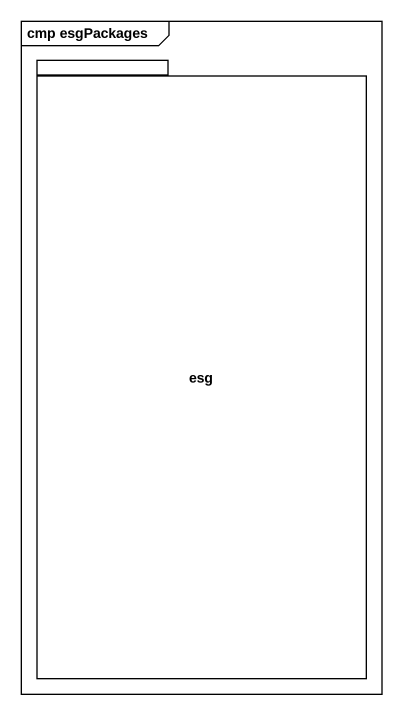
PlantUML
@startuml
mainframe cmp esgPackages
package esg {
}
@enduml
